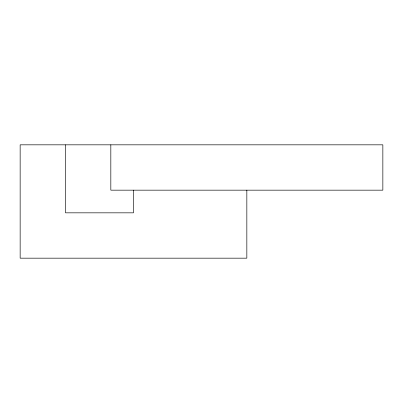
<?xml version="1.0" encoding="UTF-8"?>
<svg xmlns="http://www.w3.org/2000/svg" width="403" height="403" viewBox="0 0 403 403"><rect width="100%" height="100%" fill="white"/><g stroke="black" fill="none" stroke-linecap="round" stroke-linejoin="round"><path stroke-width="0.6" d="M246.838 190.166L246.838 258.172L20.15 258.172L20.15 144.828L382.85 144.828L382.85 190.166L110.825 190.166L110.825 144.828M133.494 190.166L133.494 212.834L65.487 212.834L65.487 144.828"/></g></svg>
